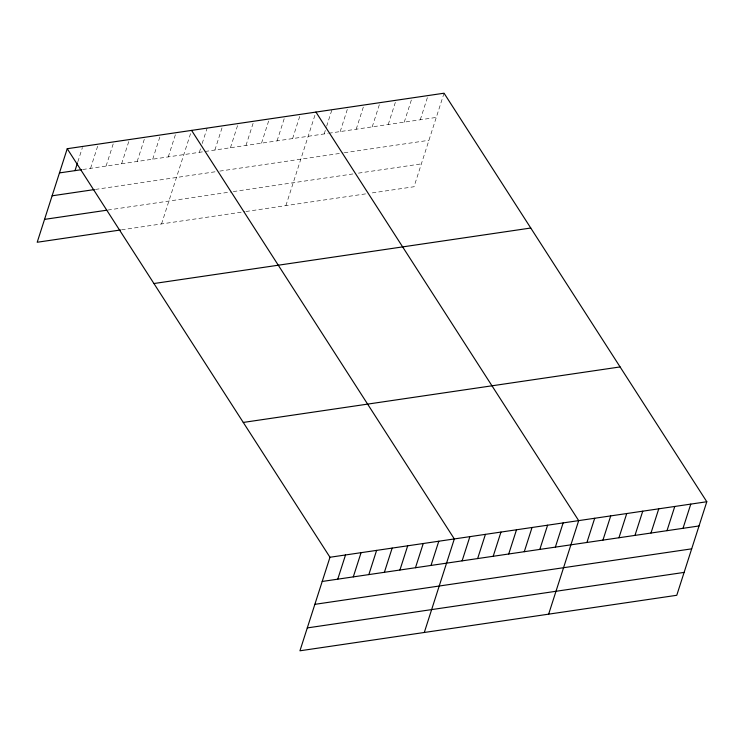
<?xml version="1.0" encoding="UTF-8"?>
<svg xmlns="http://www.w3.org/2000/svg" width="744" height="744" viewBox="0 0 744 744"><rect width="100%" height="100%" fill="white"/><g stroke="black" fill="none" stroke-linecap="round" stroke-linejoin="round"><path stroke-width="0.56" stroke-dasharray="3.72 2.79" d="M77.832 161.829L82.426 147.526M90.545 168.349L98.32 144.131M106.094 166.052L113.86 141.844M121.635 163.764L129.41 139.556M137.175 161.476L144.95 137.268M152.725 159.188L160.499 134.971M168.265 156.9L176.04 132.683M161.55 223.935L191.58 130.395M199.355 152.315L200.768 147.917M202.182 143.518L207.13 128.108M214.895 150.028L222.67 125.82M230.445 147.74L238.219 123.523M245.985 145.452L253.76 121.235M261.535 143.155L269.3 118.947M277.075 140.867L284.85 116.659M292.615 138.579L300.39 114.371M285.901 205.614L315.94 112.074M324.179 133.929L326.3 127.326M326.653 126.229L331.954 109.721M340.194 131.576L347.969 107.359M356.209 129.214L363.983 104.997M372.223 126.852L379.998 102.644M388.238 124.499L396.013 100.282M404.252 122.137L412.027 97.92M420.267 119.775L428.042 95.567M444.056 93.205L414.027 186.744L370.558 193.152M82.77 169.493L327.611 133.427M328.755 133.26L436.282 117.422M95.418 189.422L215.323 171.762M219.768 171.111L343.142 152.929M344.286 152.762L428.935 140.3M107.834 210.05L231.077 191.896M233.291 191.571L353.874 173.808M358.45 173.138L421.374 163.866M121.579 229.822L244.823 211.668M245.939 211.501L365.983 193.821"/><path stroke-width="1.12" d="M67.23 148.716L329.973 557.256L299.944 650.795L676.77 595.284L706.8 501.744L444.056 93.205L67.23 148.716L37.2 242.256L120.472 229.989M75.005 170.636L77.478 162.936M337.748 579.176L345.523 554.968M353.288 576.888L361.063 552.68M368.838 574.601L376.603 550.383M384.378 572.313L392.153 548.096M399.919 570.016L407.693 545.808M415.468 567.728L423.243 543.52M431.009 565.44L438.783 541.232M424.294 632.474L454.324 538.935L191.58 130.395M462.098 560.864L469.873 536.647M477.639 558.567L485.414 534.359M493.188 556.279L500.963 532.072M508.729 553.992L516.503 529.784M524.278 551.704L532.044 527.487M539.819 549.416L547.593 525.199M555.359 547.119L563.134 522.911M548.644 614.163L578.683 520.623L315.94 112.074M586.923 542.478L594.698 518.261M602.938 540.116L610.712 515.899M618.952 537.754L626.727 513.546M634.967 535.401L642.742 511.184M650.981 533.039L658.756 508.822M666.996 530.677L674.771 506.469M683.011 528.324L690.785 504.106M59.455 172.924L81.663 169.651M52.117 195.802L94.302 189.59M44.547 219.378L106.718 210.217M153.934 283.529L530.76 228.027M243.269 422.434L620.096 366.932M329.973 557.256L706.8 501.744M322.199 581.464L699.025 525.962M314.861 604.342L691.678 548.84M307.291 627.917L684.117 572.406"/></g></svg>
